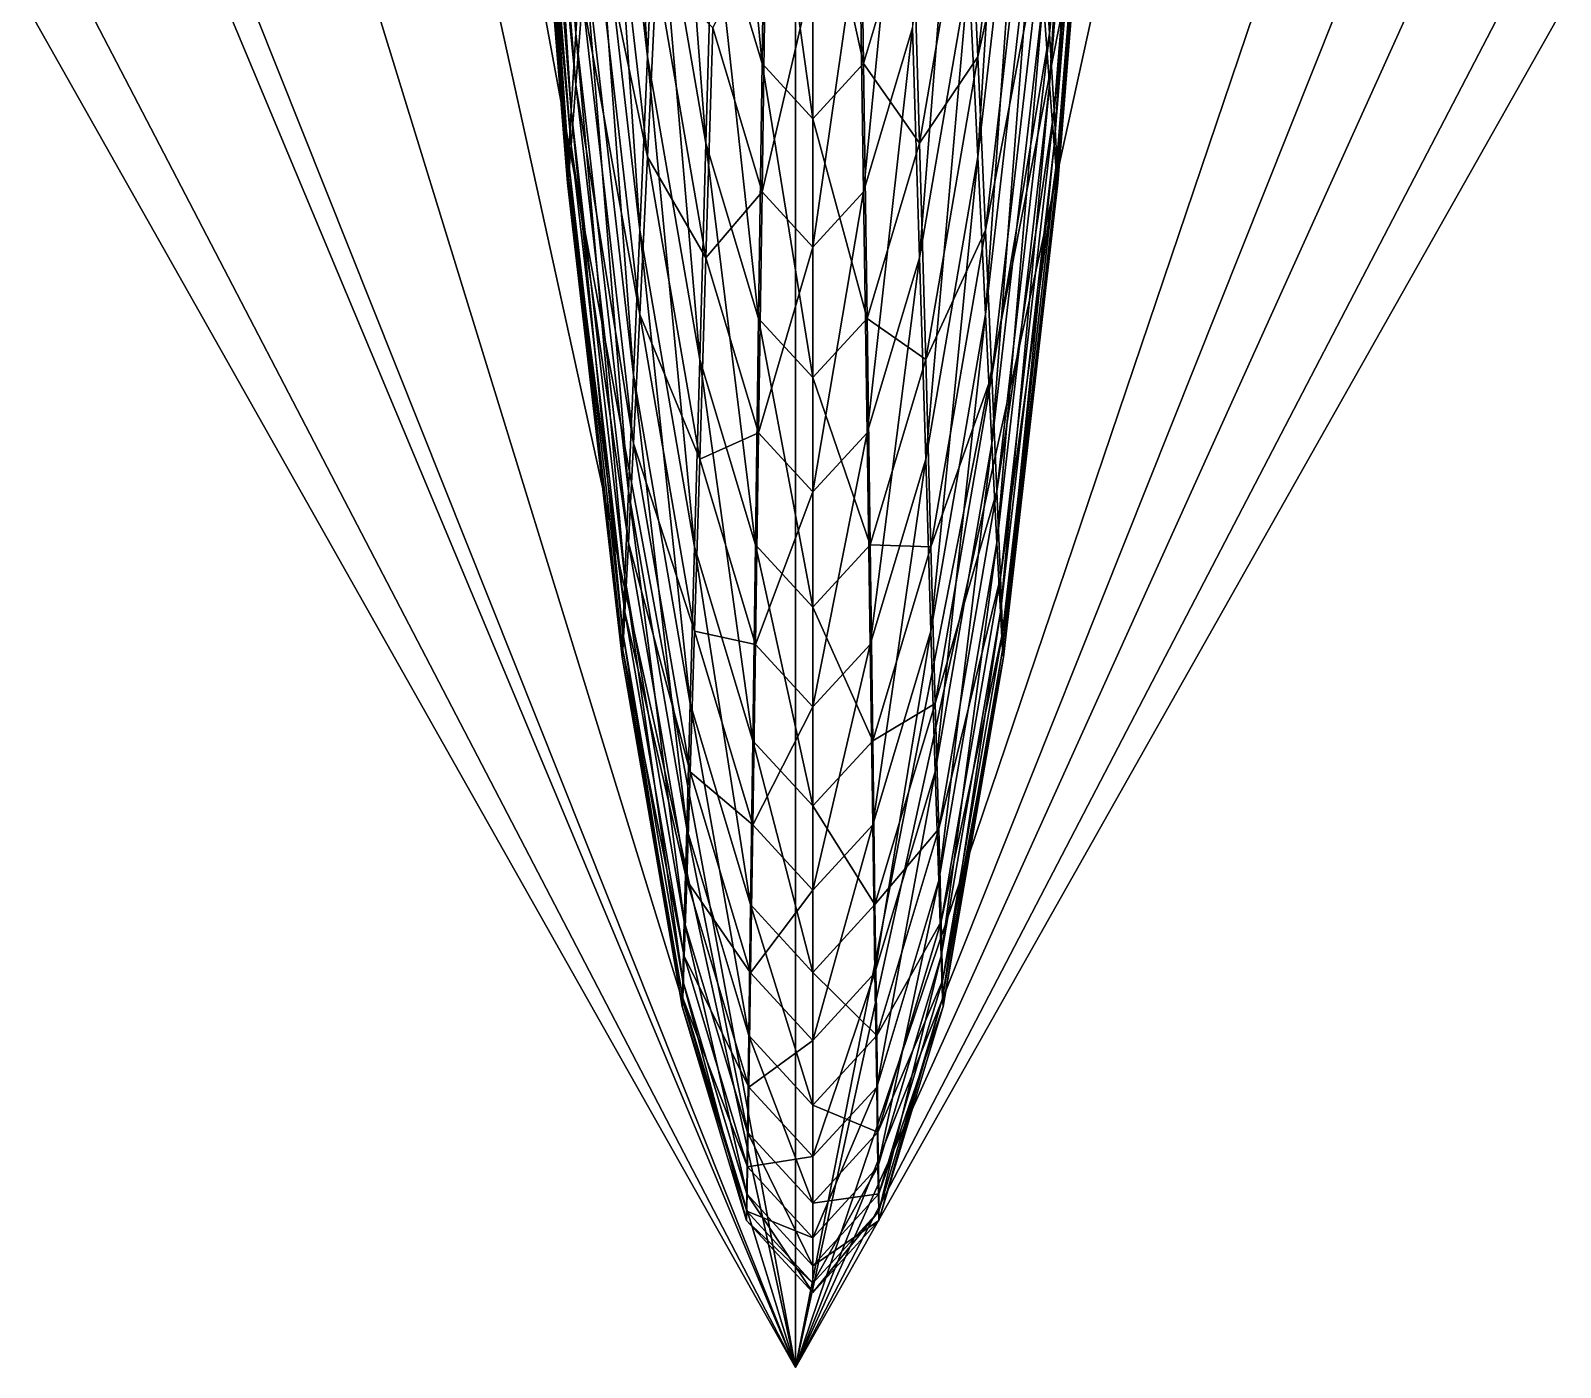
# Model space of a CAD drawing. Header units: metres. Extents: x -0.81 to 0.81, y -1.09 to 0.9.
# Drawn here: x -0.1332 to 0.1332, y -1.0915 to -0.8588 of the extents above; entities that cross this region are included whole.
import ezdxf

# ---------------------------------------------------------------- set-up
doc = ezdxf.new("R2010")
doc.units = ezdxf.units.M

msp = doc.modelspace()

# ---------------------------------------------------------------- linework, layer by layer
at = {"layer": 'Pyramid'}
for points in [[(0, -1.0915, 0), (-0.13318, -0.85576, 0), (-0.12267, -0.85576, 0.0307)], [(0, -1.0915, 0), (-0.13318, -0.85576, 0), (0, -1.0915, 0)], [(0, -1.0915, 0), (-0.09859, -0.85576, 0), (-0.13318, -0.85576, 0)], [(0, -1.0915, 0), (-0.12267, -0.85576, 0.0307), (-0.09406, -0.85576, 0.05585)], [(0, -1.0915, 0), (-0.12267, -0.85576, 0.0307), (0, -1.0915, 0)], [(0, -1.0915, 0), (-0.09859, -0.85576, 0), (0, -1.0915, 0)], [(0, -1.0915, 0), (-0.07265, -0.85576, 0), (-0.09859, -0.85576, 0)], [(0, -1.0915, 0), (-0.09406, -0.85576, 0.05585), (-0.05171, -0.85576, 0.07283)], [(0, -1.0915, 0), (-0.09406, -0.85576, 0.05585), (0, -1.0915, 0)], [(0, -1.0915, 0), (-0.07265, -0.85576, 0), (0, -1.0915, 0)], [(0, -1.0915, 0), (-0.04368, -0.85576, 0), (-0.07265, -0.85576, 0)], [(0, -1.0915, 0), (-0.05171, -0.85576, 0.07283), (0, -0.85576, 0.07907)], [(0, -1.0915, 0), (-0.05171, -0.85576, 0.07283), (0, -1.0915, 0)], [(0, -1.0915, 0), (-0.04368, -0.85576, 0), (0, -1.0915, 0)], [(0, -1.0915, 0), (0, -0.85576, 0), (-0.04368, -0.85576, 0)], [(0, -1.0915, 0), (0, -0.85576, 0.07907), (0, -1.0915, 0)], [(0, -1.0915, 0), (0, -0.85576, 0), (0, -1.0915, 0)], [(0, -1.0915, 0), (0.04636, -0.85576, 0), (0, -0.85576, 0)], [(0, -1.0915, 0), (0.04636, -0.85576, 0), (0, -1.0915, 0)], [(0, -1.0915, 0), (0.07979, -0.85576, 0), (0.04636, -0.85576, 0)], [(0, -1.0915, 0), (0.07979, -0.85576, 0), (0, -1.0915, 0)], [(0, -1.0915, 0), (0.10662, -0.85576, 0), (0.07979, -0.85576, 0)], [(0, -1.0915, 0), (0.10662, -0.85576, 0), (0, -1.0915, 0)], [(0, -1.0915, 0), (0.13318, -0.85576, 0), (0.10662, -0.85576, 0)], [(0, -1.0915, 0), (0.13318, -0.85576, 0), (0, -1.0915, 0)], [(0, -1.0915, 0), (0.12267, -0.85576, 0.0307), (0.13318, -0.85576, 0)], [(0, -1.0915, 0), (0.12267, -0.85576, 0.0307), (0, -1.0915, 0)], [(0, -1.0915, 0), (0.09406, -0.85576, 0.05585), (0.12267, -0.85576, 0.0307)], [(0, -1.0915, 0), (0.09406, -0.85576, 0.05585), (0, -1.0915, 0)], [(0, -1.0915, 0), (0.05171, -0.85576, 0.07283), (0.09406, -0.85576, 0.05585)], [(0, -1.0915, 0), (0.05171, -0.85576, 0.07283), (0, -1.0915, 0)], [(0, -1.0915, 0), (0, -0.85576, 0.07907), (0.05171, -0.85576, 0.07283)]]:
    msp.add_3dface(points, dxfattribs=at)
at = {"layer": 'Sphere'}
for points in [[(-0.03823, -0.8593, 0.01195), (-0.0448, -0.74566, 0.01001), (-0.04613, -0.76102, 0.02228)], [(-0.03823, -0.8593, 0.01195), (-0.03711, -0.84126, -0.00004), (-0.0448, -0.74566, 0.01001)], [(0.0508, -0.75753, 0.12294), (0.04423, -0.86828, 0.09741), (0.04311, -0.85313, 0.11289)], [(0.0508, -0.75753, 0.12294), (0.05213, -0.77, 0.10774), (0.04423, -0.86828, 0.09741)], [(-0.03903, -0.87271, 0.02476), (-0.04613, -0.76102, 0.02228), (-0.04709, -0.77252, 0.03529)], [(-0.03903, -0.87271, 0.02476), (-0.03823, -0.8593, 0.01195), (-0.04613, -0.76102, 0.02228)], [(-0.02575, -0.86341, -0.02874), (-0.03196, -0.76102, -0.03026), (-0.03396, -0.79194, -0.02123)], [(-0.02575, -0.86341, -0.02874), (-0.0242, -0.82863, -0.03736), (-0.03196, -0.76102, -0.03026)], [(0.05213, -0.76102, 0.02228), (0.04311, -0.84126, -0.00004), (0.04423, -0.8593, 0.01195)], [(0.05309, -0.77252, 0.03529), (0.05213, -0.76102, 0.02228), (0.04423, -0.8593, 0.01195)], [(-0.03823, -0.86828, 0.09741), (-0.04709, -0.77854, 0.09262), (-0.04613, -0.77, 0.10774)], [(-0.03711, -0.85313, 0.11289), (-0.03823, -0.86828, 0.09741), (-0.04613, -0.77, 0.10774)], [(0.05213, -0.77, 0.10774), (0.04503, -0.87874, 0.08209), (0.04423, -0.86828, 0.09741)], [(0.05213, -0.77, 0.10774), (0.05309, -0.77854, 0.09262), (0.04503, -0.87874, 0.08209)], [(-0.03952, -0.88142, 0.03828), (-0.04709, -0.77252, 0.03529), (-0.04767, -0.78006, 0.04893)], [(-0.03952, -0.88142, 0.03828), (-0.03903, -0.87271, 0.02476), (-0.04709, -0.77252, 0.03529)], [(0.05309, -0.77252, 0.03529), (0.04423, -0.8593, 0.01195), (0.04503, -0.87271, 0.02476)], [(0.05367, -0.78006, 0.04893), (0.05309, -0.77252, 0.03529), (0.04503, -0.87271, 0.02476)], [(-0.03968, -0.88533, 0.05242), (-0.04767, -0.78006, 0.04893), (-0.04786, -0.78359, 0.06311)], [(-0.03903, -0.87874, 0.08209), (-0.04767, -0.78308, 0.07771), (-0.04709, -0.77854, 0.09262)], [(-0.03968, -0.88533, 0.05242), (-0.03952, -0.88142, 0.03828), (-0.04767, -0.78006, 0.04893)], [(-0.03823, -0.86828, 0.09741), (-0.03903, -0.87874, 0.08209), (-0.04709, -0.77854, 0.09262)], [(0.05309, -0.77854, 0.09262), (0.04552, -0.88444, 0.06706), (0.04503, -0.87874, 0.08209)], [(0.05367, -0.78006, 0.04893), (0.04503, -0.87271, 0.02476), (0.04552, -0.88141, 0.03828)], [(0.05309, -0.77854, 0.09262), (0.05367, -0.78308, 0.07771), (0.04552, -0.88444, 0.06706)], [(0.05387, -0.78359, 0.06311), (0.05367, -0.78006, 0.04893), (0.04552, -0.88141, 0.03828)], [(-0.03952, -0.88444, 0.06706), (-0.04786, -0.78359, 0.06311), (-0.04767, -0.78308, 0.07771)], [(-0.03903, -0.87874, 0.08209), (-0.03952, -0.88444, 0.06706), (-0.04767, -0.78308, 0.07771)], [(0.03796, -0.78093, 0.15913), (0.03175, -0.88077, 0.13635), (0.0302, -0.84853, 0.15202)], [(0.03796, -0.78093, 0.15913), (0.03996, -0.80929, 0.14387), (0.03175, -0.88077, 0.13635)], [(0.05367, -0.78308, 0.07771), (0.04568, -0.88533, 0.05242), (0.04552, -0.88444, 0.06706)], [(0.05367, -0.78308, 0.07771), (0.05387, -0.78359, 0.06311), (0.04568, -0.88533, 0.05242)], [(-0.03952, -0.88444, 0.06706), (-0.03968, -0.88533, 0.05242), (-0.04786, -0.78359, 0.06311)], [(0.05387, -0.78359, 0.06311), (0.04552, -0.88141, 0.03828), (0.04568, -0.88533, 0.05242)], [(-0.0156, -0.87844, -0.0426), (-0.02243, -0.78946, -0.0448), (-0.0242, -0.82863, -0.03736)], [(-0.0156, -0.87844, -0.0426), (-0.0144, -0.83605, -0.04969), (-0.02243, -0.78946, -0.0448)], [(-0.00583, -0.86457, -0.05269), (-0.01306, -0.78921, -0.05551), (-0.0144, -0.83605, -0.04969)], [(-0.00583, -0.86457, -0.05269), (-0.00515, -0.81555, -0.05828), (-0.01306, -0.78921, -0.05551)], [(-0.02709, -0.89355, -0.01899), (-0.03396, -0.79194, -0.02123), (-0.03568, -0.81876, -0.01113)], [(-0.02709, -0.89355, -0.01899), (-0.02575, -0.86341, -0.02874), (-0.03396, -0.79194, -0.02123)], [(0.03996, -0.79194, -0.02123), (0.0302, -0.82863, -0.03736), (0.03175, -0.86341, -0.02874)], [(0.04168, -0.81876, -0.01113), (0.03996, -0.79194, -0.02123), (0.03175, -0.86341, -0.02874)], [(-0.02575, -0.88077, 0.13635), (-0.03568, -0.83342, 0.12841), (-0.03396, -0.80929, 0.14387)], [(-0.0242, -0.84853, 0.15202), (-0.02575, -0.88077, 0.13635), (-0.03396, -0.80929, 0.14387)], [(0.03996, -0.80929, 0.14387), (0.03309, -0.90822, 0.12055), (0.03175, -0.88077, 0.13635)], [(0.03996, -0.80929, 0.14387), (0.04168, -0.83342, 0.12841), (0.03309, -0.90822, 0.12055)], [(0.02843, -0.81177, 0.16744), (0.0216, -0.89835, 0.14679), (0.0204, -0.85835, 0.16254)], [(0.02843, -0.81177, 0.16744), (0.0302, -0.84853, 0.15202), (0.0216, -0.89835, 0.14679)], [(0.01906, -0.81375, 0.17797), (0.01183, -0.88688, 0.15954), (0.01115, -0.84009, 0.1752)], [(0.01906, -0.81375, 0.17797), (0.0204, -0.85835, 0.16254), (0.01183, -0.88688, 0.15954)], [(0.003, -0.87418, -0.0537), (-0.00515, -0.81555, -0.05828), (-0.00583, -0.86457, -0.05269)], [(0.003, -0.87418, -0.0537), (0.003, -0.82441, -0.05921), (-0.00515, -0.81555, -0.05828)], [(0.01183, -0.86457, -0.05269), (0.01115, -0.81555, -0.05828), (0.003, -0.82441, -0.05921)], [(0.0204, -0.83605, -0.04969), (0.01115, -0.81555, -0.05828), (0.01183, -0.86457, -0.05269)], [(-0.0282, -0.91882, -0.00819), (-0.03568, -0.81876, -0.01113), (-0.03711, -0.84126, -0.00004)], [(-0.0282, -0.91882, -0.00819), (-0.02709, -0.89355, -0.01899), (-0.03568, -0.81876, -0.01113)], [(0.04168, -0.81876, -0.01113), (0.03175, -0.86341, -0.02874), (0.03309, -0.89355, -0.01899)], [(0.04311, -0.84126, -0.00004), (0.04168, -0.81876, -0.01113), (0.03309, -0.89355, -0.01899)], [(0.01183, -0.86457, -0.05269), (0.003, -0.82441, -0.05921), (0.003, -0.87418, -0.0537)], [(-0.01667, -0.91608, -0.03427), (-0.0242, -0.82863, -0.03736), (-0.02575, -0.86341, -0.02874)], [(-0.01667, -0.91608, -0.03427), (-0.0156, -0.87844, -0.0426), (-0.0242, -0.82863, -0.03736)], [(0.0302, -0.82863, -0.03736), (0.0204, -0.83605, -0.04969), (0.0216, -0.87844, -0.0426)], [(0.03175, -0.86341, -0.02874), (0.0302, -0.82863, -0.03736), (0.0216, -0.87844, -0.0426)], [(-0.02709, -0.90822, 0.12055), (-0.03711, -0.85313, 0.11289), (-0.03568, -0.83342, 0.12841)], [(-0.02575, -0.88077, 0.13635), (-0.02709, -0.90822, 0.12055), (-0.03568, -0.83342, 0.12841)], [(0.04168, -0.83342, 0.12841), (0.0342, -0.93069, 0.10474), (0.03309, -0.90822, 0.12055)], [(0.04168, -0.83342, 0.12841), (0.04311, -0.85313, 0.11289), (0.0342, -0.93069, 0.10474)], [(-0.00644, -0.90895, -0.0458), (-0.0144, -0.83605, -0.04969), (-0.0156, -0.87844, -0.0426)], [(-0.00644, -0.90895, -0.0458), (-0.00583, -0.86457, -0.05269), (-0.0144, -0.83605, -0.04969)], [(0.0216, -0.87844, -0.0426), (0.0204, -0.83605, -0.04969), (0.01183, -0.86457, -0.05269)], [(-0.02907, -0.93901, 0.00357), (-0.03711, -0.84126, -0.00004), (-0.03823, -0.8593, 0.01195)], [(-0.02907, -0.93901, 0.00357), (-0.0282, -0.91882, -0.00819), (-0.03711, -0.84126, -0.00004)], [(-0.00515, -0.84009, 0.1752), (-0.00583, -0.88688, 0.15954), (-0.0144, -0.85835, 0.16254)], [(0.003, -0.84895, 0.17427), (-0.00583, -0.88688, 0.15954), (-0.00515, -0.84009, 0.1752)], [(0.01115, -0.84009, 0.1752), (0.003, -0.89649, 0.15853), (0.003, -0.84895, 0.17427)], [(0.01115, -0.84009, 0.1752), (0.01183, -0.88688, 0.15954), (0.003, -0.89649, 0.15853)], [(0.04311, -0.84126, -0.00004), (0.03309, -0.89355, -0.01899), (0.0342, -0.91882, -0.00819)], [(0.04423, -0.8593, 0.01195), (0.04311, -0.84126, -0.00004), (0.0342, -0.91882, -0.00819)], [(-0.0156, -0.89835, 0.14679), (-0.02575, -0.88077, 0.13635), (-0.0242, -0.84853, 0.15202)], [(-0.0144, -0.85835, 0.16254), (-0.0156, -0.89835, 0.14679), (-0.0242, -0.84853, 0.15202)], [(0.003, -0.84895, 0.17427), (0.003, -0.89649, 0.15853), (-0.00583, -0.88688, 0.15954)], [(0.0302, -0.84853, 0.15202), (0.02267, -0.93343, 0.13082), (0.0216, -0.89835, 0.14679)], [(0.0302, -0.84853, 0.15202), (0.03175, -0.88077, 0.13635), (0.02267, -0.93343, 0.13082)], [(-0.0282, -0.93069, 0.10474), (-0.03823, -0.86828, 0.09741), (-0.03711, -0.85313, 0.11289)], [(-0.02709, -0.90822, 0.12055), (-0.0282, -0.93069, 0.10474), (-0.03711, -0.85313, 0.11289)], [(0.04311, -0.85313, 0.11289), (0.03507, -0.948, 0.08903), (0.0342, -0.93069, 0.10474)], [(0.04311, -0.85313, 0.11289), (0.04423, -0.86828, 0.09741), (0.03507, -0.948, 0.08903)], [(-0.0297, -0.95399, 0.01622), (-0.03823, -0.8593, 0.01195), (-0.03903, -0.87271, 0.02476)], [(-0.0297, -0.95399, 0.01622), (-0.02907, -0.93901, 0.00357), (-0.03823, -0.8593, 0.01195)], [(-0.00583, -0.88688, 0.15954), (-0.0156, -0.89835, 0.14679), (-0.0144, -0.85835, 0.16254)], [(0.0204, -0.85835, 0.16254), (0.01245, -0.92885, 0.14358), (0.01183, -0.88688, 0.15954)], [(0.0204, -0.85835, 0.16254), (0.0216, -0.89835, 0.14679), (0.01245, -0.92885, 0.14358)], [(0.04423, -0.8593, 0.01195), (0.0342, -0.91882, -0.00819), (0.03507, -0.93901, 0.00357)], [(0.04503, -0.87271, 0.02476), (0.04423, -0.8593, 0.01195), (0.03507, -0.93901, 0.00357)], [(-0.01758, -0.94866, -0.02478), (-0.02575, -0.86341, -0.02874), (-0.02709, -0.89355, -0.01899)], [(-0.01758, -0.94866, -0.02478), (-0.01667, -0.91608, -0.03427), (-0.02575, -0.86341, -0.02874)], [(0.003, -0.91922, -0.04688), (-0.00583, -0.86457, -0.05269), (-0.00644, -0.90895, -0.0458)], [(0.003, -0.91922, -0.04688), (0.003, -0.87418, -0.0537), (-0.00583, -0.86457, -0.05269)], [(0.01245, -0.90895, -0.0458), (0.01183, -0.86457, -0.05269), (0.003, -0.87418, -0.0537)], [(0.0216, -0.87844, -0.0426), (0.01183, -0.86457, -0.05269), (0.01245, -0.90895, -0.0458)], [(0.03175, -0.86341, -0.02874), (0.0216, -0.87844, -0.0426), (0.02267, -0.91608, -0.03427)], [(0.03309, -0.89355, -0.01899), (0.03175, -0.86341, -0.02874), (0.02267, -0.91608, -0.03427)], [(-0.02907, -0.948, 0.08903), (-0.03903, -0.87874, 0.08209), (-0.03823, -0.86828, 0.09741)], [(-0.0282, -0.93069, 0.10474), (-0.02907, -0.948, 0.08903), (-0.03823, -0.86828, 0.09741)], [(0.04423, -0.86828, 0.09741), (0.0357, -0.96002, 0.07355), (0.03507, -0.948, 0.08903)], [(0.04423, -0.86828, 0.09741), (0.04503, -0.87874, 0.08209), (0.0357, -0.96002, 0.07355)], [(-0.03007, -0.96363, 0.02964), (-0.03903, -0.87271, 0.02476), (-0.03952, -0.88142, 0.03828)], [(-0.03007, -0.96363, 0.02964), (-0.0297, -0.95399, 0.01622), (-0.03903, -0.87271, 0.02476)], [(0.04503, -0.87271, 0.02476), (0.03507, -0.93901, 0.00357), (0.0357, -0.95399, 0.01622)], [(0.04552, -0.88141, 0.03828), (0.04503, -0.87271, 0.02476), (0.0357, -0.95399, 0.01622)], [(0.01245, -0.90895, -0.0458), (0.003, -0.87418, -0.0537), (0.003, -0.91922, -0.04688)], [(-0.0297, -0.96002, 0.07355), (-0.03952, -0.88444, 0.06706), (-0.03903, -0.87874, 0.08209)], [(-0.02907, -0.948, 0.08903), (-0.0297, -0.96002, 0.07355), (-0.03903, -0.87874, 0.08209)], [(-0.00698, -0.94833, -0.03766), (-0.0156, -0.87844, -0.0426), (-0.01667, -0.91608, -0.03427)], [(-0.00698, -0.94833, -0.03766), (-0.00644, -0.90895, -0.0458), (-0.0156, -0.87844, -0.0426)], [(0.02267, -0.91608, -0.03427), (0.0216, -0.87844, -0.0426), (0.01245, -0.90895, -0.0458)], [(0.04503, -0.87874, 0.08209), (0.03607, -0.96666, 0.05842), (0.0357, -0.96002, 0.07355)], [(0.04503, -0.87874, 0.08209), (0.04552, -0.88444, 0.06706), (0.03607, -0.96666, 0.05842)], [(-0.0302, -0.96786, 0.04374), (-0.03952, -0.88142, 0.03828), (-0.03968, -0.88533, 0.05242)], [(-0.0302, -0.96786, 0.04374), (-0.03007, -0.96363, 0.02964), (-0.03952, -0.88142, 0.03828)], [(-0.01667, -0.93343, 0.13082), (-0.02709, -0.90822, 0.12055), (-0.02575, -0.88077, 0.13635)], [(-0.0156, -0.89835, 0.14679), (-0.01667, -0.93343, 0.13082), (-0.02575, -0.88077, 0.13635)], [(0.03175, -0.88077, 0.13635), (0.02358, -0.96333, 0.11476), (0.02267, -0.93343, 0.13082)], [(0.03175, -0.88077, 0.13635), (0.03309, -0.90822, 0.12055), (0.02358, -0.96333, 0.11476)], [(0.04552, -0.88141, 0.03828), (0.0357, -0.95399, 0.01622), (0.03607, -0.96363, 0.02964)], [(0.04568, -0.88533, 0.05242), (0.04552, -0.88141, 0.03828), (0.03607, -0.96363, 0.02964)], [(-0.03007, -0.96666, 0.05842), (-0.03968, -0.88533, 0.05242), (-0.03952, -0.88444, 0.06706)], [(-0.03007, -0.96666, 0.05842), (-0.0302, -0.96786, 0.04374), (-0.03968, -0.88533, 0.05242)], [(-0.0297, -0.96002, 0.07355), (-0.03007, -0.96666, 0.05842), (-0.03952, -0.88444, 0.06706)], [(-0.00583, -0.88688, 0.15954), (-0.00644, -0.92885, 0.14358), (-0.0156, -0.89835, 0.14679)], [(0.003, -0.89649, 0.15853), (-0.00644, -0.92885, 0.14358), (-0.00583, -0.88688, 0.15954)], [(0.01183, -0.88688, 0.15954), (0.003, -0.93912, 0.1425), (0.003, -0.89649, 0.15853)], [(0.01183, -0.88688, 0.15954), (0.01245, -0.92885, 0.14358), (0.003, -0.93912, 0.1425)], [(0.04552, -0.88444, 0.06706), (0.0362, -0.96786, 0.04374), (0.03607, -0.96666, 0.05842)], [(0.04568, -0.88533, 0.05242), (0.03607, -0.96363, 0.02964), (0.0362, -0.96786, 0.04374)], [(0.04552, -0.88444, 0.06706), (0.04568, -0.88533, 0.05242), (0.0362, -0.96786, 0.04374)], [(-0.01834, -0.97596, -0.0142), (-0.02709, -0.89355, -0.01899), (-0.0282, -0.91882, -0.00819)], [(-0.01834, -0.97596, -0.0142), (-0.01758, -0.94866, -0.02478), (-0.02709, -0.89355, -0.01899)], [(0.03309, -0.89355, -0.01899), (0.02267, -0.91608, -0.03427), (0.02358, -0.94866, -0.02478)], [(0.0342, -0.91882, -0.00819), (0.03309, -0.89355, -0.01899), (0.02358, -0.94866, -0.02478)], [(0.003, -0.89649, 0.15853), (0.003, -0.93912, 0.1425), (-0.00644, -0.92885, 0.14358)], [(-0.00644, -0.92885, 0.14358), (-0.01667, -0.93343, 0.13082), (-0.0156, -0.89835, 0.14679)], [(0.0216, -0.89835, 0.14679), (0.01299, -0.96568, 0.12743), (0.01245, -0.92885, 0.14358)], [(0.0216, -0.89835, 0.14679), (0.02267, -0.93343, 0.13082), (0.01299, -0.96568, 0.12743)], [(-0.01758, -0.96333, 0.11476), (-0.0282, -0.93069, 0.10474), (-0.02709, -0.90822, 0.12055)], [(-0.01667, -0.93343, 0.13082), (-0.01758, -0.96333, 0.11476), (-0.02709, -0.90822, 0.12055)], [(0.03309, -0.90822, 0.12055), (0.02434, -0.98783, 0.09873), (0.02358, -0.96333, 0.11476)], [(0.03309, -0.90822, 0.12055), (0.0342, -0.93069, 0.10474), (0.02434, -0.98783, 0.09873)], [(0.003, -0.95919, -0.0388), (-0.00644, -0.90895, -0.0458), (-0.00698, -0.94833, -0.03766)], [(0.003, -0.95919, -0.0388), (0.003, -0.91922, -0.04688), (-0.00644, -0.90895, -0.0458)], [(0.01299, -0.94833, -0.03766), (0.01245, -0.90895, -0.0458), (0.003, -0.91922, -0.04688)], [(0.02267, -0.91608, -0.03427), (0.01245, -0.90895, -0.0458), (0.01299, -0.94833, -0.03766)], [(-0.00745, -0.98242, -0.02833), (-0.01667, -0.91608, -0.03427), (-0.01758, -0.94866, -0.02478)], [(-0.00745, -0.98242, -0.02833), (-0.00698, -0.94833, -0.03766), (-0.01667, -0.91608, -0.03427)], [(0.02358, -0.94866, -0.02478), (0.02267, -0.91608, -0.03427), (0.01299, -0.94833, -0.03766)], [(-0.01894, -0.99775, -0.0026), (-0.0282, -0.91882, -0.00819), (-0.02907, -0.93901, 0.00357)], [(-0.01894, -0.99775, -0.0026), (-0.01834, -0.97596, -0.0142), (-0.0282, -0.91882, -0.00819)], [(0.0342, -0.91882, -0.00819), (0.02358, -0.94866, -0.02478), (0.02434, -0.97596, -0.0142)], [(0.03507, -0.93901, 0.00357), (0.0342, -0.91882, -0.00819), (0.02434, -0.97596, -0.0142)], [(0.01299, -0.94833, -0.03766), (0.003, -0.91922, -0.04688), (0.003, -0.95919, -0.0388)], [(-0.00644, -0.92885, 0.14358), (-0.00698, -0.96568, 0.12743), (-0.01667, -0.93343, 0.13082)], [(0.003, -0.93912, 0.1425), (-0.00698, -0.96568, 0.12743), (-0.00644, -0.92885, 0.14358)], [(0.01245, -0.92885, 0.14358), (0.003, -0.97654, 0.12629), (0.003, -0.93912, 0.1425)], [(0.01245, -0.92885, 0.14358), (0.01299, -0.96568, 0.12743), (0.003, -0.97654, 0.12629)], [(-0.01834, -0.98783, 0.09873), (-0.02907, -0.948, 0.08903), (-0.0282, -0.93069, 0.10474)], [(-0.01758, -0.96333, 0.11476), (-0.01834, -0.98783, 0.09873), (-0.0282, -0.93069, 0.10474)], [(0.0342, -0.93069, 0.10474), (0.02494, -1.00673, 0.08286), (0.02434, -0.98783, 0.09873)], [(0.0342, -0.93069, 0.10474), (0.03507, -0.948, 0.08903), (0.02494, -1.00673, 0.08286)], [(-0.00698, -0.96568, 0.12743), (-0.01758, -0.96333, 0.11476), (-0.01667, -0.93343, 0.13082)], [(0.02267, -0.93343, 0.13082), (0.01345, -0.99708, 0.11121), (0.01299, -0.96568, 0.12743)], [(0.02267, -0.93343, 0.13082), (0.02358, -0.96333, 0.11476), (0.01345, -0.99708, 0.11121)], [(-0.01936, -1.01387, 0.00992), (-0.02907, -0.93901, 0.00357), (-0.0297, -0.95399, 0.01622)], [(-0.01936, -1.01387, 0.00992), (-0.01894, -0.99775, -0.0026), (-0.02907, -0.93901, 0.00357)], [(0.003, -0.93912, 0.1425), (0.003, -0.97654, 0.12629), (-0.00698, -0.96568, 0.12743)], [(0.03507, -0.93901, 0.00357), (0.02434, -0.97596, -0.0142), (0.02494, -0.99775, -0.0026)], [(0.0357, -0.95399, 0.01622), (0.03507, -0.93901, 0.00357), (0.02494, -0.99775, -0.0026)], [(-0.01894, -1.00673, 0.08286), (-0.0297, -0.96002, 0.07355), (-0.02907, -0.948, 0.08903)], [(-0.01834, -0.98783, 0.09873), (-0.01894, -1.00673, 0.08286), (-0.02907, -0.948, 0.08903)], [(0.03507, -0.948, 0.08903), (0.02537, -1.0199, 0.06726), (0.02494, -1.00673, 0.08286)], [(0.03507, -0.948, 0.08903), (0.0357, -0.96002, 0.07355), (0.02537, -1.0199, 0.06726)], [(-0.00783, -1.01095, -0.01788), (-0.01758, -0.94866, -0.02478), (-0.01834, -0.97596, -0.0142)], [(-0.00783, -1.01095, -0.01788), (-0.00745, -0.98242, -0.02833), (-0.01758, -0.94866, -0.02478)], [(0.003, -0.99378, -0.02952), (-0.00698, -0.94833, -0.03766), (-0.00745, -0.98242, -0.02833)], [(0.003, -0.99378, -0.02952), (0.003, -0.95919, -0.0388), (-0.00698, -0.94833, -0.03766)], [(0.01345, -0.98242, -0.02833), (0.01299, -0.94833, -0.03766), (0.003, -0.95919, -0.0388)], [(0.02358, -0.94866, -0.02478), (0.01299, -0.94833, -0.03766), (0.01345, -0.98242, -0.02833)], [(0.02434, -0.97596, -0.0142), (0.02358, -0.94866, -0.02478), (0.01345, -0.98242, -0.02833)], [(-0.01962, -1.02421, 0.02327), (-0.0297, -0.95399, 0.01622), (-0.03007, -0.96363, 0.02964)], [(-0.01962, -1.02421, 0.02327), (-0.01936, -1.01387, 0.00992), (-0.0297, -0.95399, 0.01622)], [(0.0357, -0.95399, 0.01622), (0.02494, -0.99775, -0.0026), (0.02537, -1.01387, 0.00992)], [(0.03607, -0.96363, 0.02964), (0.0357, -0.95399, 0.01622), (0.02537, -1.01387, 0.00992)], [(-0.01936, -1.0199, 0.06726), (-0.03007, -0.96666, 0.05842), (-0.0297, -0.96002, 0.07355)], [(-0.01894, -1.00673, 0.08286), (-0.01936, -1.0199, 0.06726), (-0.0297, -0.96002, 0.07355)], [(0.01345, -0.98242, -0.02833), (0.003, -0.95919, -0.0388), (0.003, -0.99378, -0.02952)], [(0.0357, -0.96002, 0.07355), (0.02562, -1.02723, 0.05205), (0.02537, -1.0199, 0.06726)], [(0.0357, -0.96002, 0.07355), (0.03607, -0.96666, 0.05842), (0.02562, -1.02723, 0.05205)], [(-0.01971, -1.02867, 0.03735), (-0.03007, -0.96363, 0.02964), (-0.0302, -0.96786, 0.04374)], [(-0.01971, -1.02867, 0.03735), (-0.01962, -1.02421, 0.02327), (-0.03007, -0.96363, 0.02964)], [(-0.00745, -0.99708, 0.11121), (-0.01834, -0.98783, 0.09873), (-0.01758, -0.96333, 0.11476)], [(-0.00698, -0.96568, 0.12743), (-0.00745, -0.99708, 0.11121), (-0.01758, -0.96333, 0.11476)], [(0.02358, -0.96333, 0.11476), (0.01384, -1.02282, 0.09505), (0.01345, -0.99708, 0.11121)], [(0.02358, -0.96333, 0.11476), (0.02434, -0.98783, 0.09873), (0.01384, -1.02282, 0.09505)], [(0.03607, -0.96363, 0.02964), (0.02537, -1.01387, 0.00992), (0.02562, -1.02421, 0.02327)], [(0.0362, -0.96786, 0.04374), (0.03607, -0.96363, 0.02964), (0.02562, -1.02421, 0.02327)], [(-0.01962, -1.02723, 0.05205), (-0.0302, -0.96786, 0.04374), (-0.03007, -0.96666, 0.05842)], [(-0.01936, -1.0199, 0.06726), (-0.01962, -1.02723, 0.05205), (-0.03007, -0.96666, 0.05842)], [(0.003, -0.97654, 0.12629), (-0.00745, -0.99708, 0.11121), (-0.00698, -0.96568, 0.12743)], [(0.01299, -0.96568, 0.12743), (0.003, -1.00845, 0.11002), (0.003, -0.97654, 0.12629)], [(0.01299, -0.96568, 0.12743), (0.01345, -0.99708, 0.11121), (0.003, -1.00845, 0.11002)], [(0.03607, -0.96666, 0.05842), (0.02571, -1.02867, 0.03735), (0.02562, -1.02723, 0.05205)], [(0.03607, -0.96666, 0.05842), (0.0362, -0.96786, 0.04374), (0.02571, -1.02867, 0.03735)], [(-0.01962, -1.02723, 0.05205), (-0.01971, -1.02867, 0.03735), (-0.0302, -0.96786, 0.04374)], [(0.0362, -0.96786, 0.04374), (0.02562, -1.02421, 0.02327), (0.02571, -1.02867, 0.03735)], [(-0.00814, -1.03372, -0.00638), (-0.01834, -0.97596, -0.0142), (-0.01894, -0.99775, -0.0026)], [(-0.00814, -1.03372, -0.00638), (-0.00783, -1.01095, -0.01788), (-0.01834, -0.97596, -0.0142)], [(0.003, -0.97654, 0.12629), (0.003, -1.00845, 0.11002), (-0.00745, -0.99708, 0.11121)], [(0.02434, -0.97596, -0.0142), (0.01345, -0.98242, -0.02833), (0.01384, -1.01095, -0.01788)], [(0.02494, -0.99775, -0.0026), (0.02434, -0.97596, -0.0142), (0.01384, -1.01095, -0.01788)], [(0.003, -1.02274, -0.01911), (-0.00745, -0.98242, -0.02833), (-0.00783, -1.01095, -0.01788)], [(0.003, -1.02274, -0.01911), (0.003, -0.99378, -0.02952), (-0.00745, -0.98242, -0.02833)], [(0.01384, -1.01095, -0.01788), (0.01345, -0.98242, -0.02833), (0.003, -0.99378, -0.02952)], [(-0.00783, -1.02282, 0.09505), (-0.01894, -1.00673, 0.08286), (-0.01834, -0.98783, 0.09873)], [(-0.00745, -0.99708, 0.11121), (-0.00783, -1.02282, 0.09505), (-0.01834, -0.98783, 0.09873)], [(0.02434, -0.98783, 0.09873), (0.01414, -1.0427, 0.07908), (0.01384, -1.02282, 0.09505)], [(0.02434, -0.98783, 0.09873), (0.02494, -1.00673, 0.08286), (0.01414, -1.0427, 0.07908)], [(0.01384, -1.01095, -0.01788), (0.003, -0.99378, -0.02952), (0.003, -1.02274, -0.01911)], [(-0.00835, -1.05055, 0.00607), (-0.01894, -0.99775, -0.0026), (-0.01936, -1.01387, 0.00992)], [(-0.00835, -1.05055, 0.00607), (-0.00814, -1.03372, -0.00638), (-0.01894, -0.99775, -0.0026)], [(0.003, -1.00845, 0.11002), (-0.00783, -1.02282, 0.09505), (-0.00745, -0.99708, 0.11121)], [(0.01345, -0.99708, 0.11121), (0.003, -1.03461, 0.09381), (0.003, -1.00845, 0.11002)], [(0.01345, -0.99708, 0.11121), (0.01384, -1.02282, 0.09505), (0.003, -1.03461, 0.09381)], [(0.02494, -0.99775, -0.0026), (0.01384, -1.01095, -0.01788), (0.01414, -1.03372, -0.00638)], [(0.02537, -1.01387, 0.00992), (0.02494, -0.99775, -0.0026), (0.01414, -1.03372, -0.00638)], [(-0.00814, -1.0427, 0.07908), (-0.01936, -1.0199, 0.06726), (-0.01894, -1.00673, 0.08286)], [(-0.00783, -1.02282, 0.09505), (-0.00814, -1.0427, 0.07908), (-0.01894, -1.00673, 0.08286)], [(0.02494, -1.00673, 0.08286), (0.01436, -1.05658, 0.0634), (0.01414, -1.0427, 0.07908)], [(0.02494, -1.00673, 0.08286), (0.02537, -1.0199, 0.06726), (0.01436, -1.05658, 0.0634)], [(0.003, -1.00845, 0.11002), (0.003, -1.03461, 0.09381), (-0.00783, -1.02282, 0.09505)], [(0.003, -1.04584, -0.00765), (-0.00783, -1.01095, -0.01788), (-0.00814, -1.03372, -0.00638)], [(0.003, -1.04584, -0.00765), (0.003, -1.02274, -0.01911), (-0.00783, -1.01095, -0.01788)], [(0.01414, -1.03372, -0.00638), (0.01384, -1.01095, -0.01788), (0.003, -1.02274, -0.01911)], [(-0.00849, -1.06131, 0.01937), (-0.01936, -1.01387, 0.00992), (-0.01962, -1.02421, 0.02327)], [(-0.00849, -1.06131, 0.01937), (-0.00835, -1.05055, 0.00607), (-0.01936, -1.01387, 0.00992)], [(0.02537, -1.01387, 0.00992), (0.01414, -1.03372, -0.00638), (0.01436, -1.05055, 0.00607)], [(0.02562, -1.02421, 0.02327), (0.02537, -1.01387, 0.00992), (0.01436, -1.05055, 0.00607)], [(-0.00835, -1.05658, 0.0634), (-0.01962, -1.02723, 0.05205), (-0.01936, -1.0199, 0.06726)], [(-0.00814, -1.0427, 0.07908), (-0.00835, -1.05658, 0.0634), (-0.01936, -1.0199, 0.06726)], [(0.02537, -1.0199, 0.06726), (0.01449, -1.06433, 0.04815), (0.01436, -1.05658, 0.0634)], [(0.02537, -1.0199, 0.06726), (0.02562, -1.02723, 0.05205), (0.01449, -1.06433, 0.04815)], [(0.01414, -1.03372, -0.00638), (0.003, -1.02274, -0.01911), (0.003, -1.04584, -0.00765)], [(-0.00853, -1.06591, 0.03344), (-0.01962, -1.02421, 0.02327), (-0.01971, -1.02867, 0.03735)], [(-0.00853, -1.06591, 0.03344), (-0.00849, -1.06131, 0.01937), (-0.01962, -1.02421, 0.02327)], [(0.003, -1.03461, 0.09381), (-0.00814, -1.0427, 0.07908), (-0.00783, -1.02282, 0.09505)], [(0.01384, -1.02282, 0.09505), (0.003, -1.05482, 0.0778), (0.003, -1.03461, 0.09381)], [(0.01384, -1.02282, 0.09505), (0.01414, -1.0427, 0.07908), (0.003, -1.05482, 0.0778)], [(0.02562, -1.02421, 0.02327), (0.01436, -1.05055, 0.00607), (0.01449, -1.06131, 0.01937)], [(0.02571, -1.02867, 0.03735), (0.02562, -1.02421, 0.02327), (0.01449, -1.06131, 0.01937)], [(-0.00849, -1.06433, 0.04815), (-0.01971, -1.02867, 0.03735), (-0.01962, -1.02723, 0.05205)], [(-0.00835, -1.05658, 0.0634), (-0.00849, -1.06433, 0.04815), (-0.01962, -1.02723, 0.05205)], [(0.02562, -1.02723, 0.05205), (0.01453, -1.06591, 0.03344), (0.01449, -1.06433, 0.04815)], [(0.02562, -1.02723, 0.05205), (0.02571, -1.02867, 0.03735), (0.01453, -1.06591, 0.03344)], [(-0.00849, -1.06433, 0.04815), (-0.00853, -1.06591, 0.03344), (-0.01971, -1.02867, 0.03735)], [(0.02571, -1.02867, 0.03735), (0.01449, -1.06131, 0.01937), (0.01453, -1.06591, 0.03344)], [(0.003, -1.0629, 0.00477), (-0.00814, -1.03372, -0.00638), (-0.00835, -1.05055, 0.00607)], [(0.003, -1.0629, 0.00477), (0.003, -1.04584, -0.00765), (-0.00814, -1.03372, -0.00638)], [(0.003, -1.03461, 0.09381), (0.003, -1.05482, 0.0778), (-0.00814, -1.0427, 0.07908)], [(0.01436, -1.05055, 0.00607), (0.01414, -1.03372, -0.00638), (0.003, -1.04584, -0.00765)], [(0.003, -1.05482, 0.0778), (-0.00835, -1.05658, 0.0634), (-0.00814, -1.0427, 0.07908)], [(0.01414, -1.0427, 0.07908), (0.003, -1.06893, 0.0621), (0.003, -1.05482, 0.0778)], [(0.01414, -1.0427, 0.07908), (0.01436, -1.05658, 0.0634), (0.003, -1.06893, 0.0621)], [(0.01436, -1.05055, 0.00607), (0.003, -1.04584, -0.00765), (0.003, -1.0629, 0.00477)], [(0.003, -1.0738, 0.01806), (-0.00835, -1.05055, 0.00607), (-0.00849, -1.06131, 0.01937)], [(0.003, -1.0738, 0.01806), (0.003, -1.0629, 0.00477), (-0.00835, -1.05055, 0.00607)], [(0.01449, -1.06131, 0.01937), (0.01436, -1.05055, 0.00607), (0.003, -1.0629, 0.00477)], [(0.003, -1.06893, 0.0621), (-0.00849, -1.06433, 0.04815), (-0.00835, -1.05658, 0.0634)], [(0.003, -1.05482, 0.0778), (0.003, -1.06893, 0.0621), (-0.00835, -1.05658, 0.0634)], [(0.01436, -1.05658, 0.0634), (0.003, -1.07682, 0.04684), (0.003, -1.06893, 0.0621)], [(0.01436, -1.05658, 0.0634), (0.01449, -1.06433, 0.04815), (0.003, -1.07682, 0.04684)], [(0.003, -1.07845, 0.03212), (-0.00849, -1.06131, 0.01937), (-0.00853, -1.06591, 0.03344)], [(0.003, -1.07845, 0.03212), (0.003, -1.0738, 0.01806), (-0.00849, -1.06131, 0.01937)], [(0.01453, -1.06591, 0.03344), (0.01449, -1.06131, 0.01937), (0.003, -1.0738, 0.01806)], [(0.01449, -1.06131, 0.01937), (0.003, -1.0629, 0.00477), (0.003, -1.0738, 0.01806)], [(0.003, -1.07682, 0.04684), (-0.00853, -1.06591, 0.03344), (-0.00849, -1.06433, 0.04815)], [(0.003, -1.06893, 0.0621), (0.003, -1.07682, 0.04684), (-0.00849, -1.06433, 0.04815)], [(0.01449, -1.06433, 0.04815), (0.003, -1.07845, 0.03212), (0.003, -1.07682, 0.04684)], [(0.01449, -1.06433, 0.04815), (0.01453, -1.06591, 0.03344), (0.003, -1.07845, 0.03212)], [(0.003, -1.07682, 0.04684), (0.003, -1.07845, 0.03212), (-0.00853, -1.06591, 0.03344)], [(0.01453, -1.06591, 0.03344), (0.003, -1.0738, 0.01806), (0.003, -1.07845, 0.03212)]]:
    msp.add_3dface(points, dxfattribs=at)

doc.saveas('drawing.dxf')
